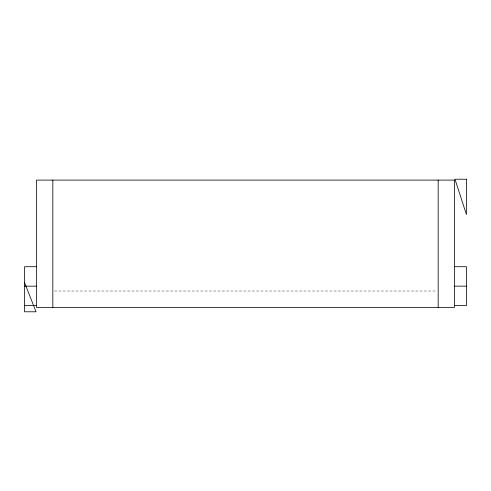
<?xml version="1.0" encoding="UTF-8"?>
<svg xmlns="http://www.w3.org/2000/svg" width="491" height="491" viewBox="0 0 491 491"><rect width="100%" height="100%" fill="white"/><g stroke="black" fill="none" stroke-linecap="round" stroke-linejoin="round"><path stroke-width="0.37" stroke-dasharray="2.46 1.84" d="M54.366 291.016L436.634 291.016"/><path stroke-width="0.74" d="M36.481 266.711L24.55 266.711L24.55 311.785L36.039 311.785L24.55 282.62M454.519 266.711L466.45 266.711L466.45 305.598L454.519 305.598M24.55 286.155L36.481 286.155M454.519 286.155L466.45 286.155M24.55 305.598L36.481 305.598M438.168 180.099L438.168 307.366M52.832 180.099L52.832 307.366M466.45 179.215L454.961 179.215L466.45 214.567L466.45 179.215M454.519 180.099L36.481 180.099L36.481 307.366L454.519 307.366L454.519 180.099"/></g></svg>
